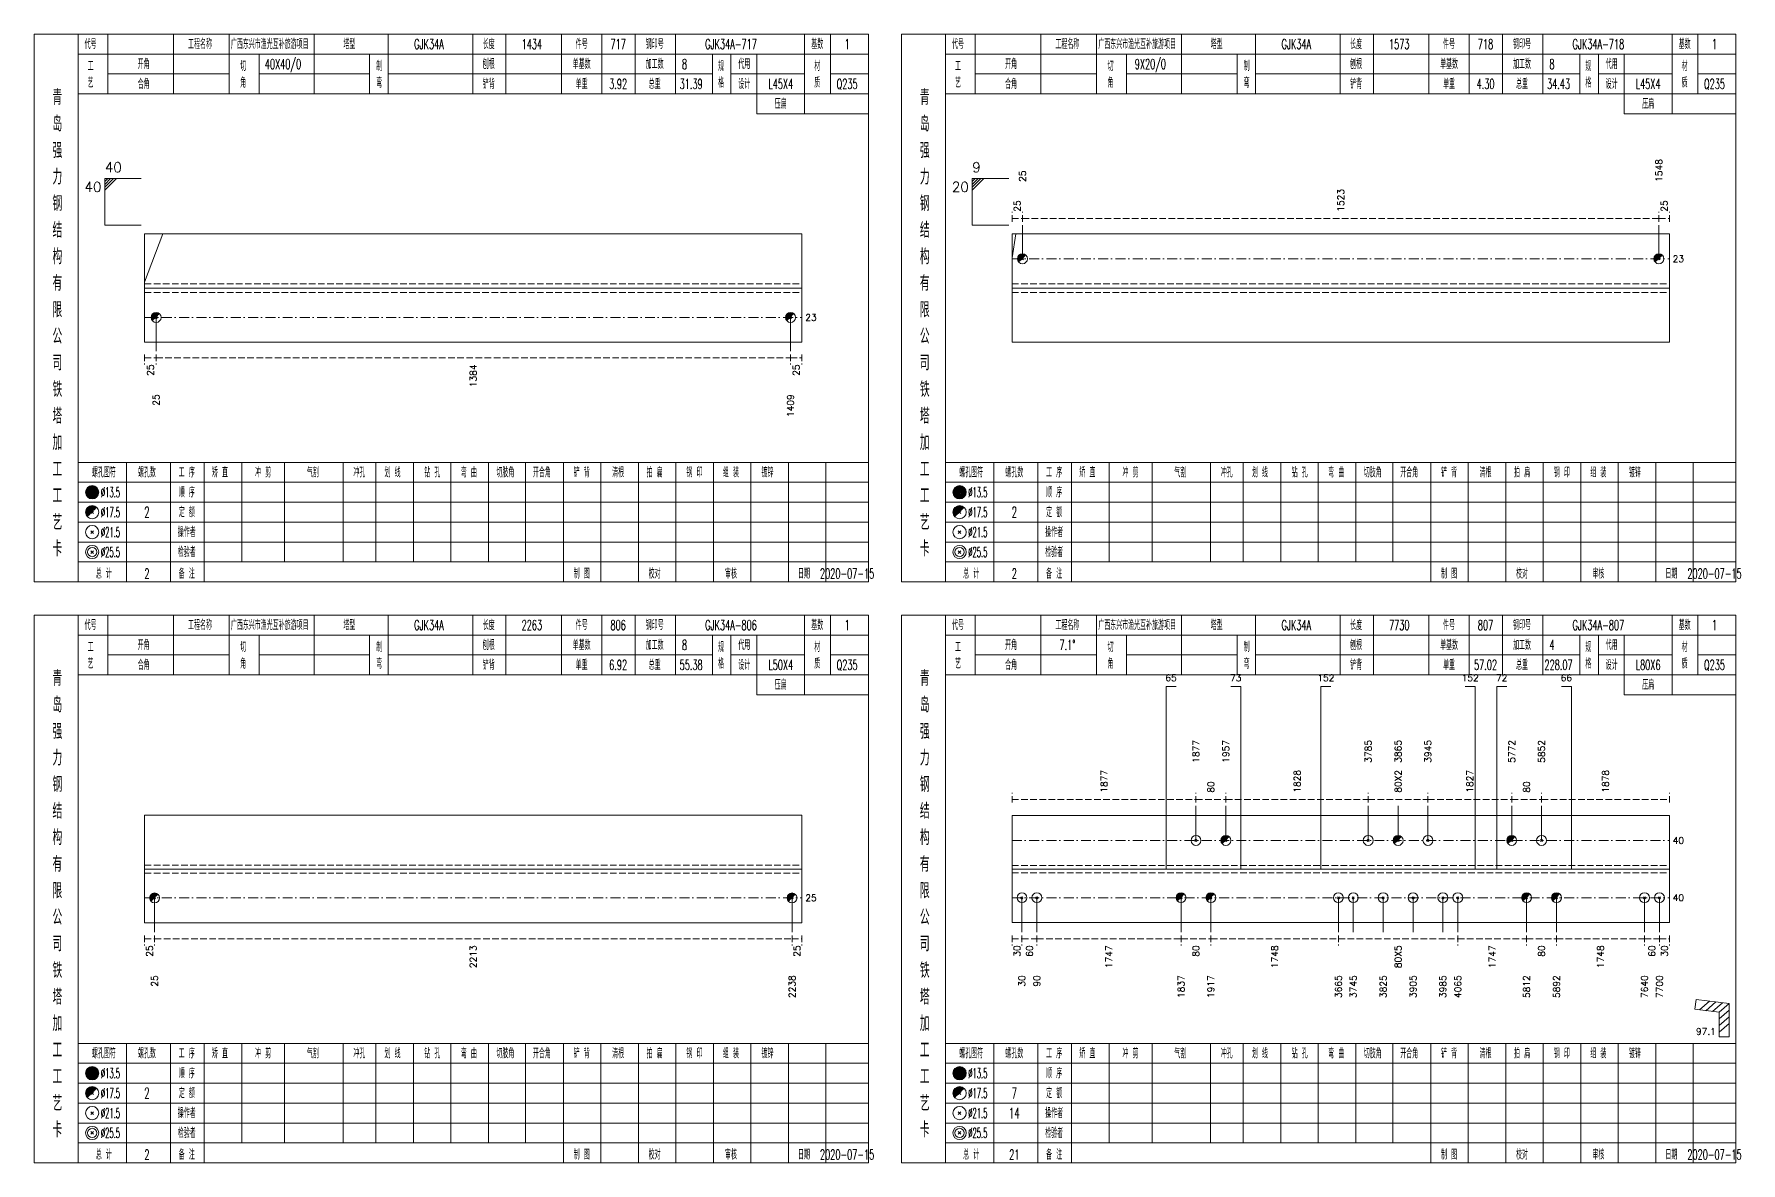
# Model space of a CAD drawing. Extents: x 0 to 2606, y -377 to 6479.
# Drawn here: x 0 to 514, y 2975 to 3315 of the extents above; entities that cross this region are included whole.
import ezdxf
from ezdxf.enums import TextEntityAlignment as Align

# ---------------------------------------------------------------- set-up
doc = ezdxf.new("R2010")
doc.units = 0
doc.header["$MEASUREMENT"] = 0
doc.linetypes.add('一点画线', pattern=[5.2, 3, -1, 0.2, -1])
doc.linetypes.add('虚线', pattern=[2.75, 2, -0.75])
doc.layers.get('0').update_dxf_attribs({"linetype": 'CONTINUOUS', "lineweight": 25})
for name, color, linetype, lineweight in [('1', 7, 'CONTINUOUS', 25), ('2', 7, 'CONTINUOUS', 25), ('4', 7, 'CONTINUOUS', 25)]:
    doc.layers.add(name, color=color, linetype=linetype, lineweight=lineweight)
doc.styles.get("Standard").update_dxf_attribs({"font": 'simplex.shx', "width": 0.7, "height": 3, "bigfont": 'gbhzfs.shx'})

msp = doc.modelspace()

# ---------------------------------------------------------------- linework, layer by layer
at = {"color": 7, "linetype": 'Continuous', "lineweight": 13}
for p, q in [((21.3, 3271.5), (32.3, 3271.5)), ((21.3, 3257.5), (21.3, 3271.5)), ((22.18, 3271.5), (21.3, 3270.62)), ((23.05, 3271.5), (21.3, 3269.75)), ((23.93, 3271.5), (21.3, 3268.88)), ((24.8, 3271.5), (21.3, 3268)), ((282.7, 3271.5), (293.7, 3271.5)), ((282.7, 3257.5), (282.7, 3271.5)), ((283.57, 3271.5), (282.7, 3270.62)), ((284.45, 3271.5), (282.7, 3269.75)), ((285.32, 3271.5), (282.7, 3268.88)), ((286.2, 3271.5), (282.7, 3268)), ((21.3, 3257.5), (32.3, 3257.5)), ((282.7, 3257.5), (293.7, 3257.5)), ((297.85, 3247.33), (297.85, 3257.5)), ((489.65, 3247.33), (489.65, 3257.5)), ((33.3, 3240.31), (38.83, 3254.83)), ((294.7, 3247.57), (295.83, 3254.83)), ((36.75, 3229.67), (36.75, 3219.5)), ((227.95, 3229.67), (227.95, 3219.5)), ((350.14, 3072.12), (350.14, 3082.5)), ((359.14, 3072.12), (359.14, 3082.5)), ((402.05, 3072.12), (402.05, 3082.5)), ((411.05, 3072.12), (411.05, 3082.5)), ((420.05, 3072.12), (420.05, 3082.5)), ((445.28, 3072.12), (445.28, 3082.5)), ((454.28, 3072.12), (454.28, 3082.5)), ((349.84, 3071.82), (350.44, 3072.43)), ((350.44, 3071.82), (349.84, 3072.43)), ((401.75, 3071.82), (402.35, 3072.43)), ((402.35, 3071.82), (401.75, 3072.43)), ((419.75, 3071.82), (420.35, 3072.43)), ((420.35, 3071.82), (419.75, 3072.43)), ((453.98, 3071.82), (454.58, 3072.43)), ((454.58, 3071.82), (453.98, 3072.43)), ((36.3, 3054.8), (36.3, 3044.5)), ((228.4, 3054.8), (228.4, 3044.5)), ((297.7, 3054.88), (297.7, 3044.5)), ((302.2, 3054.88), (302.2, 3044.5)), ((345.64, 3054.88), (345.64, 3044.5)), ((354.64, 3054.88), (354.64, 3044.5)), ((393.05, 3054.88), (393.05, 3044.5)), ((397.55, 3054.88), (397.55, 3044.5)), ((406.55, 3054.88), (406.55, 3044.5)), ((415.55, 3054.88), (415.55, 3044.5)), ((424.55, 3054.88), (424.55, 3044.5)), ((429.05, 3054.88), (429.05, 3044.5)), ((449.78, 3054.88), (449.78, 3044.5)), ((458.78, 3054.88), (458.78, 3044.5)), ((485.3, 3054.88), (485.3, 3044.5)), ((489.8, 3054.88), (489.8, 3044.5))]:
    msp.add_line(p, q, dxfattribs=at)
at = {"color": 8, "linetype": '虚线', "lineweight": 9}
for p, q in [((294.7, 3258.5), (294.7, 3261.5)), ((297.85, 3258.5), (297.85, 3261.5)), ((297.85, 3258.5), (297.85, 3261.5)), ((489.65, 3258.5), (489.65, 3261.5)), ((489.65, 3258.5), (489.65, 3261.5)), ((492.8, 3258.5), (492.8, 3261.5)), ((294.7, 3259.5), (297.85, 3259.5)), ((297.85, 3259.5), (489.65, 3259.5)), ((489.65, 3259.5), (492.8, 3259.5)), ((33.3, 3218.5), (33.3, 3215.5)), ((33.3, 3217.5), (36.75, 3217.5)), ((36.75, 3218.5), (36.75, 3215.5)), ((36.75, 3218.5), (36.75, 3215.5)), ((36.75, 3217.5), (227.95, 3217.5)), ((227.95, 3218.5), (227.95, 3215.5)), ((227.95, 3218.5), (227.95, 3215.5)), ((227.95, 3217.5), (231.4, 3217.5)), ((231.4, 3218.5), (231.4, 3215.5)), ((294.7, 3083.5), (294.7, 3086.5)), ((350.14, 3083.5), (350.14, 3086.5)), ((350.14, 3083.5), (350.14, 3086.5)), ((359.14, 3083.5), (359.14, 3086.5)), ((359.14, 3083.5), (359.14, 3086.5)), ((402.05, 3083.5), (402.05, 3086.5)), ((402.05, 3083.5), (402.05, 3086.5)), ((420.05, 3083.5), (420.05, 3086.5)), ((420.05, 3083.5), (420.05, 3086.5)), ((445.28, 3083.5), (445.28, 3086.5)), ((445.28, 3083.5), (445.28, 3086.5)), ((454.28, 3083.5), (454.28, 3086.5)), ((454.28, 3083.5), (454.28, 3086.5)), ((492.8, 3083.5), (492.8, 3086.5)), ((294.7, 3084.5), (350.14, 3084.5)), ((350.14, 3084.5), (359.14, 3084.5)), ((359.14, 3084.5), (402.05, 3084.5)), ((402.05, 3084.5), (420.05, 3084.5)), ((420.05, 3084.5), (445.28, 3084.5)), ((445.28, 3084.5), (454.28, 3084.5)), ((454.28, 3084.5), (492.8, 3084.5)), ((33.3, 3043.5), (33.3, 3040.5)), ((33.3, 3042.5), (36.3, 3042.5)), ((36.3, 3043.5), (36.3, 3040.5)), ((36.3, 3043.5), (36.3, 3040.5)), ((36.3, 3042.5), (228.4, 3042.5)), ((228.4, 3043.5), (228.4, 3040.5)), ((228.4, 3043.5), (228.4, 3040.5)), ((228.4, 3042.5), (231.4, 3042.5)), ((231.4, 3043.5), (231.4, 3040.5)), ((294.7, 3043.5), (294.7, 3040.5)), ((294.7, 3042.5), (297.7, 3042.5)), ((297.7, 3043.5), (297.7, 3040.5)), ((297.7, 3043.5), (297.7, 3040.5)), ((297.7, 3042.5), (302.2, 3042.5)), ((302.2, 3043.5), (302.2, 3040.5)), ((302.2, 3043.5), (302.2, 3040.5)), ((302.2, 3042.5), (345.64, 3042.5)), ((345.64, 3043.5), (345.64, 3040.5)), ((345.64, 3043.5), (345.64, 3040.5)), ((345.64, 3042.5), (354.64, 3042.5)), ((354.64, 3043.5), (354.64, 3040.5)), ((354.64, 3043.5), (354.64, 3040.5)), ((354.64, 3042.5), (393.05, 3042.5)), ((393.05, 3043.5), (393.05, 3040.5)), ((393.05, 3043.5), (393.05, 3040.5)), ((393.05, 3042.5), (429.05, 3042.5)), ((429.05, 3043.5), (429.05, 3040.5)), ((429.05, 3043.5), (429.05, 3040.5)), ((429.05, 3042.5), (449.78, 3042.5)), ((449.78, 3043.5), (449.78, 3040.5)), ((449.78, 3043.5), (449.78, 3040.5)), ((449.78, 3042.5), (458.78, 3042.5)), ((458.78, 3043.5), (458.78, 3040.5)), ((458.78, 3043.5), (458.78, 3040.5)), ((458.78, 3042.5), (485.3, 3042.5)), ((485.3, 3043.5), (485.3, 3040.5)), ((485.3, 3043.5), (485.3, 3040.5)), ((485.3, 3042.5), (489.8, 3042.5)), ((489.8, 3043.5), (489.8, 3040.5)), ((489.8, 3043.5), (489.8, 3040.5)), ((489.8, 3042.5), (492.8, 3042.5)), ((492.8, 3043.5), (492.8, 3040.5))]:
    msp.add_line(p, q, dxfattribs=at)
at = {"color": 7, "linetype": 'Continuous', "lineweight": 18}
for p, q in [((33.3, 3254.83), (33.3, 3222.17)), ((33.3, 3254.83), (231.4, 3254.83)), ((231.4, 3254.83), (231.4, 3222.17)), ((294.7, 3254.83), (294.7, 3222.17)), ((294.7, 3254.83), (492.8, 3254.83)), ((492.8, 3254.83), (492.8, 3222.17)), ((33.3, 3238.5), (231.4, 3238.5)), ((294.7, 3238.5), (492.8, 3238.5)), ((33.3, 3079.7), (33.3, 3047.3)), ((33.3, 3079.7), (231.4, 3079.7)), ((231.4, 3079.7), (231.4, 3047.3)), ((294.7, 3079.62), (294.7, 3047.38)), ((294.7, 3079.62), (492.8, 3079.62)), ((492.8, 3079.62), (492.8, 3047.38)), ((33.3, 3063.5), (231.4, 3063.5)), ((294.7, 3063.5), (492.8, 3063.5))]:
    msp.add_line(p, q, dxfattribs=at)
at = {"color": 3, "linetype": '一点画线', "lineweight": 13}
for p, q in [((294.7, 3247.33), (492.8, 3247.33)), ((33.3, 3229.67), (231.4, 3229.67)), ((294.7, 3072.12), (492.8, 3072.12)), ((33.3, 3054.8), (231.4, 3054.8)), ((294.7, 3054.88), (492.8, 3054.88))]:
    msp.add_line(p, q, dxfattribs=at)
at = {"color": 7, "linetype": 'Continuous', "lineweight": 0}
for p, q in [((297.55, 3247.03), (298.15, 3247.63)), ((297.55, 3247.63), (298.15, 3247.03)), ((489.35, 3247.03), (489.95, 3247.63)), ((489.35, 3247.63), (489.95, 3247.03)), ((358.84, 3071.82), (359.44, 3072.43)), ((358.84, 3072.43), (359.44, 3071.82)), ((410.75, 3071.82), (411.35, 3072.43)), ((410.75, 3072.43), (411.35, 3071.82)), ((444.98, 3071.82), (445.58, 3072.43)), ((444.98, 3072.43), (445.58, 3071.82))]:
    msp.add_line(p, q, dxfattribs=at)
at = {"color": 1, "linetype": '虚线', "lineweight": 18}
for p, q in [((33.3, 3239.83), (231.4, 3239.83)), ((33.3, 3237.17), (231.4, 3237.17)), ((294.7, 3239.83), (492.8, 3239.83)), ((294.7, 3237.17), (492.8, 3237.17)), ((33.3, 3064.7), (231.4, 3064.7)), ((33.3, 3062.3), (231.4, 3062.3)), ((294.7, 3064.62), (492.8, 3064.62)), ((294.7, 3062.38), (492.8, 3062.38))]:
    msp.add_line(p, q, dxfattribs=at)
at = {"color": 7, "linetype": 'Continuous', "lineweight": 13}
for centre in [(297.85, 3247.33), (489.65, 3247.33), (350.14, 3072.12), (359.14, 3072.12), (402.05, 3072.12), (411.05, 3072.12), (420.05, 3072.12), (445.28, 3072.12), (454.28, 3072.12)]:
    msp.add_circle(centre, 1.5, dxfattribs=at)
for centre, radius in [((297.85, 3247.33), 1.35), ((297.85, 3247.33), 1.2), ((297.85, 3247.33), 1.05), ((297.85, 3247.33), 0.9), ((297.85, 3247.33), 0.75), ((297.85, 3247.33), 0.6), ((297.85, 3247.33), 0.45), ((297.85, 3247.33), 0.3), ((297.85, 3247.33), 0.15), ((489.65, 3247.33), 1.35), ((489.65, 3247.33), 1.2), ((489.65, 3247.33), 1.05), ((489.65, 3247.33), 0.9), ((489.65, 3247.33), 0.75), ((489.65, 3247.33), 0.6), ((489.65, 3247.33), 0.45), ((489.65, 3247.33), 0.3), ((489.65, 3247.33), 0.15), ((359.14, 3072.12), 1.35), ((359.14, 3072.12), 1.2), ((359.14, 3072.12), 1.05), ((359.14, 3072.12), 0.9), ((359.14, 3072.12), 0.75), ((359.14, 3072.12), 0.6), ((359.14, 3072.12), 0.45), ((359.14, 3072.12), 0.3), ((359.14, 3072.12), 0.15), ((411.05, 3072.12), 1.35), ((411.05, 3072.12), 1.2), ((411.05, 3072.12), 1.05), ((411.05, 3072.12), 0.9), ((411.05, 3072.12), 0.75), ((411.05, 3072.12), 0.6), ((411.05, 3072.12), 0.45), ((411.05, 3072.12), 0.3), ((411.05, 3072.12), 0.15), ((445.28, 3072.12), 1.35), ((445.28, 3072.12), 1.2), ((445.28, 3072.12), 1.05), ((445.28, 3072.12), 0.9), ((445.28, 3072.12), 0.75), ((445.28, 3072.12), 0.6), ((445.28, 3072.12), 0.45), ((445.28, 3072.12), 0.3), ((445.28, 3072.12), 0.15)]:
    msp.add_arc(centre, radius, 45, 225, dxfattribs=at)
at = {"layer": '1', "color": 7, "linetype": 'Continuous', "lineweight": 0}
for p, q in [((36.45, 3229.37), (37.05, 3229.97)), ((36.45, 3229.97), (37.05, 3229.37)), ((227.65, 3229.37), (228.25, 3229.97)), ((227.65, 3229.97), (228.25, 3229.37)), ((36, 3054.5), (36.6, 3055.1)), ((36, 3055.1), (36.6, 3054.5)), ((228.1, 3054.5), (228.7, 3055.1)), ((228.1, 3055.1), (228.7, 3054.5)), ((345.34, 3054.57), (345.94, 3055.18)), ((345.34, 3055.18), (345.94, 3054.57)), ((354.34, 3054.57), (354.94, 3055.18)), ((354.34, 3055.18), (354.94, 3054.57)), ((449.48, 3054.57), (450.08, 3055.18)), ((449.48, 3055.18), (450.08, 3054.57)), ((458.48, 3054.57), (459.08, 3055.18)), ((458.48, 3055.18), (459.08, 3054.57))]:
    msp.add_line(p, q, dxfattribs=at)
at = {"layer": '1', "color": 7, "linetype": 'Continuous', "lineweight": 18}
for p, q in [((33.3, 3222.17), (231.4, 3222.17)), ((294.7, 3222.17), (492.8, 3222.17)), ((33.3, 3047.3), (231.4, 3047.3)), ((294.7, 3047.38), (492.8, 3047.38))]:
    msp.add_line(p, q, dxfattribs=at)
at = {"layer": '1', "color": 7, "linetype": 'Continuous', "lineweight": 13}
for p, q in [((297.4, 3054.57), (298, 3055.18)), ((298, 3054.57), (297.4, 3055.18)), ((301.9, 3054.57), (302.5, 3055.18)), ((302.5, 3054.57), (301.9, 3055.18)), ((392.75, 3054.57), (393.35, 3055.18)), ((393.35, 3054.57), (392.75, 3055.18)), ((397.25, 3054.57), (397.85, 3055.18)), ((397.85, 3054.57), (397.25, 3055.18)), ((406.25, 3054.57), (406.85, 3055.18)), ((406.85, 3054.57), (406.25, 3055.18)), ((415.25, 3054.57), (415.85, 3055.18)), ((415.85, 3054.57), (415.25, 3055.18)), ((424.25, 3054.57), (424.85, 3055.18)), ((424.85, 3054.57), (424.25, 3055.18)), ((428.75, 3054.57), (429.35, 3055.18)), ((429.35, 3054.57), (428.75, 3055.18)), ((485, 3054.57), (485.6, 3055.18)), ((485.6, 3054.57), (485, 3055.18)), ((489.5, 3054.57), (490.1, 3055.18)), ((490.1, 3054.57), (489.5, 3055.18))]:
    msp.add_line(p, q, dxfattribs=at)
for centre in [(36.75, 3229.67), (227.95, 3229.67), (36.3, 3054.8), (228.4, 3054.8), (297.7, 3054.88), (302.2, 3054.88), (345.64, 3054.88), (354.64, 3054.88), (393.05, 3054.88), (397.55, 3054.88), (406.55, 3054.88), (415.55, 3054.88), (424.55, 3054.88), (429.05, 3054.88), (449.78, 3054.88), (458.78, 3054.88), (485.3, 3054.88), (489.8, 3054.88)]:
    msp.add_circle(centre, 1.5, dxfattribs=at)
for centre, radius in [((36.75, 3229.67), 1.35), ((36.75, 3229.67), 1.2), ((36.75, 3229.67), 1.05), ((36.75, 3229.67), 0.9), ((36.75, 3229.67), 0.75), ((36.75, 3229.67), 0.6), ((36.75, 3229.67), 0.45), ((227.95, 3229.67), 1.35), ((227.95, 3229.67), 1.2), ((227.95, 3229.67), 1.05), ((227.95, 3229.67), 0.9), ((227.95, 3229.67), 0.75), ((227.95, 3229.67), 0.6), ((227.95, 3229.67), 0.45), ((36.75, 3229.67), 0.3), ((36.75, 3229.67), 0.15), ((227.95, 3229.67), 0.3), ((227.95, 3229.67), 0.15), ((36.3, 3054.8), 1.35), ((36.3, 3054.8), 1.2), ((36.3, 3054.8), 1.05), ((36.3, 3054.8), 0.9), ((36.3, 3054.8), 0.75), ((36.3, 3054.8), 0.6), ((36.3, 3054.8), 0.45), ((228.4, 3054.8), 1.35), ((228.4, 3054.8), 1.2), ((228.4, 3054.8), 1.05), ((228.4, 3054.8), 0.9), ((228.4, 3054.8), 0.75), ((228.4, 3054.8), 0.6), ((228.4, 3054.8), 0.45), ((345.64, 3054.88), 1.35), ((345.64, 3054.88), 1.2), ((345.64, 3054.88), 1.05), ((345.64, 3054.88), 0.9), ((345.64, 3054.88), 0.75), ((345.64, 3054.88), 0.6), ((345.64, 3054.88), 0.45), ((354.64, 3054.88), 1.35), ((354.64, 3054.88), 1.2), ((354.64, 3054.88), 1.05), ((354.64, 3054.88), 0.9), ((354.64, 3054.88), 0.75), ((354.64, 3054.88), 0.6), ((354.64, 3054.88), 0.45), ((449.78, 3054.88), 1.35), ((449.78, 3054.88), 1.2), ((449.78, 3054.88), 1.05), ((449.78, 3054.88), 0.9), ((449.78, 3054.88), 0.75), ((449.78, 3054.88), 0.6), ((449.78, 3054.88), 0.45), ((458.78, 3054.88), 1.35), ((458.78, 3054.88), 1.2), ((458.78, 3054.88), 1.05), ((458.78, 3054.88), 0.9), ((458.78, 3054.88), 0.75), ((458.78, 3054.88), 0.6), ((458.78, 3054.88), 0.45), ((36.3, 3054.8), 0.3), ((36.3, 3054.8), 0.15), ((228.4, 3054.8), 0.3), ((228.4, 3054.8), 0.15), ((345.64, 3054.88), 0.3), ((345.64, 3054.88), 0.15), ((354.64, 3054.88), 0.3), ((354.64, 3054.88), 0.15), ((449.78, 3054.88), 0.3), ((449.78, 3054.88), 0.15), ((458.78, 3054.88), 0.3), ((458.78, 3054.88), 0.15)]:
    msp.add_arc(centre, radius, 45, 225, dxfattribs=at)
at = {"layer": '2', "color": 7, "linetype": 'Continuous', "lineweight": 13}
for p, q in [((341.14, 3063.5), (341.14, 3118.5)), ((341.14, 3118.5), (344.14, 3118.5)), ((363.64, 3118.5), (360.64, 3118.5)), ((363.64, 3063.5), (363.64, 3118.5)), ((387.8, 3063.5), (387.8, 3118.5)), ((387.8, 3118.5), (390.8, 3118.5)), ((434.3, 3118.5), (431.3, 3118.5)), ((434.3, 3063.5), (434.3, 3118.5)), ((440.78, 3063.5), (440.78, 3118.5)), ((440.78, 3118.5), (443.78, 3118.5)), ((463.28, 3118.5), (460.28, 3118.5)), ((463.28, 3063.5), (463.28, 3118.5)), ((500.88, 3024.24), (500.51, 3021.26)), ((500.51, 3021.26), (507.8, 3020.35)), ((510.8, 3023), (500.88, 3024.24)), ((501.85, 3021.09), (504.85, 3023.74)), ((503.83, 3020.84), (506.83, 3023.49)), ((505.82, 3020.6), (508.82, 3023.25)), ((507.8, 3020.35), (510.8, 3023)), ((507.8, 3018.35), (510.8, 3021)), ((507.8, 3020.35), (507.8, 3013)), ((510.8, 3013), (510.8, 3023)), ((507.8, 3016.35), (510.8, 3019)), ((507.8, 3014.35), (510.8, 3017)), ((507.8, 3013), (510.8, 3013))]:
    msp.add_line(p, q, dxfattribs=at)
at = {"layer": '4', "color": 1, "linetype": 'Continuous', "lineweight": 18}
for p, q in [((13.3, 3150), (13.3, 3315)), ((22.2, 3297), (22.2, 3315)), ((42, 3297), (42, 3315)), ((58.8, 3297), (58.8, 3315)), ((84.4, 3297), (84.4, 3315)), ((106.7, 3297), (106.7, 3315)), ((132.2, 3297), (132.2, 3315)), ((142.2, 3297), (142.2, 3315)), ((158.9, 3297), (158.9, 3315)), ((171.1, 3297), (171.1, 3315)), ((181.1, 3297), (181.1, 3315)), ((193.3, 3297), (193.3, 3315)), ((232.2, 3291), (232.2, 3315)), ((240, 3297), (240, 3315)), ((274.7, 3150), (274.7, 3315)), ((283.6, 3297), (283.6, 3315)), ((303.4, 3297), (303.4, 3315)), ((320.2, 3297), (320.2, 3315)), ((345.8, 3297), (345.8, 3315)), ((368.1, 3297), (368.1, 3315)), ((393.6, 3297), (393.6, 3315)), ((403.6, 3297), (403.6, 3315)), ((420.3, 3297), (420.3, 3315)), ((432.5, 3297), (432.5, 3315)), ((442.5, 3297), (442.5, 3315)), ((454.7, 3297), (454.7, 3315)), ((493.6, 3291), (493.6, 3315)), ((501.4, 3297), (501.4, 3315)), ((13.3, 3309), (251.4, 3309)), ((67.8, 3297), (67.8, 3309)), ((101.1, 3297), (101.1, 3309)), ((204.4, 3297), (204.4, 3309)), ((210, 3297), (210, 3309)), ((217.8, 3291), (217.8, 3309)), ((274.7, 3309), (512.8, 3309)), ((329.2, 3297), (329.2, 3309)), ((362.5, 3297), (362.5, 3309)), ((465.8, 3297), (465.8, 3309)), ((471.4, 3297), (471.4, 3309)), ((479.2, 3291), (479.2, 3309)), ((22.2, 3303), (58.8, 3303)), ((67.8, 3303), (101.1, 3303)), ((106.7, 3303), (204.4, 3303)), ((210, 3303), (232.2, 3303)), ((240, 3303), (251.4, 3303)), ((283.6, 3303), (320.2, 3303)), ((329.2, 3303), (362.5, 3303)), ((368.1, 3303), (465.8, 3303)), ((471.4, 3303), (493.6, 3303)), ((501.4, 3303), (512.8, 3303)), ((13.3, 3297), (251.4, 3297)), ((274.7, 3297), (512.8, 3297)), ((217.8, 3291), (251.4, 3291)), ((479.2, 3291), (512.8, 3291)), ((13.3, 3186), (251.4, 3186)), ((27.8, 3150), (27.8, 3186)), ((41.1, 3150), (41.1, 3186)), ((51.2, 3150), (51.2, 3186)), ((62.6, 3156), (62.6, 3186)), ((75.5, 3156), (75.5, 3186)), ((93.1, 3156), (93.1, 3186)), ((103, 3156), (103, 3186)), ((114.3, 3156), (114.3, 3186)), ((125.6, 3156), (125.6, 3186)), ((136.9, 3156), (136.9, 3186)), ((148.1, 3156), (148.1, 3186)), ((159.5, 3156), (159.5, 3186)), ((170.8, 3156), (170.8, 3186)), ((182.1, 3156), (182.1, 3186)), ((193.4, 3156), (193.4, 3186)), ((204.7, 3156), (204.7, 3186)), ((216, 3156), (216, 3186)), ((227.3, 3156), (227.3, 3186)), ((238.6, 3156), (238.6, 3186)), ((274.7, 3186), (512.8, 3186)), ((289.2, 3150), (289.2, 3186)), ((302.5, 3150), (302.5, 3186)), ((312.6, 3150), (312.6, 3186)), ((324, 3156), (324, 3186)), ((336.9, 3156), (336.9, 3186)), ((354.5, 3156), (354.5, 3186)), ((364.4, 3156), (364.4, 3186)), ((375.7, 3156), (375.7, 3186)), ((387, 3156), (387, 3186)), ((398.3, 3156), (398.3, 3186)), ((409.5, 3156), (409.5, 3186)), ((420.9, 3156), (420.9, 3186)), ((432.2, 3156), (432.2, 3186)), ((443.5, 3156), (443.5, 3186)), ((454.8, 3156), (454.8, 3186)), ((466.1, 3156), (466.1, 3186)), ((477.4, 3156), (477.4, 3186)), ((488.7, 3156), (488.7, 3186)), ((500, 3156), (500, 3186)), ((13.3, 3180), (251.4, 3180)), ((274.7, 3180), (512.8, 3180)), ((13.3, 3174), (251.4, 3174)), ((274.7, 3174), (512.8, 3174)), ((13.3, 3168), (251.4, 3168)), ((274.7, 3168), (512.8, 3168)), ((13.3, 3162), (251.4, 3162)), ((274.7, 3162), (512.8, 3162)), ((13.3, 3156), (251.4, 3156)), ((159.5, 3150), (159.5, 3156)), ((170.8, 3150), (170.8, 3156)), ((182.1, 3150), (182.1, 3156)), ((193.4, 3150), (193.4, 3156)), ((204.7, 3150), (204.7, 3156)), ((216, 3150), (216, 3156)), ((227.3, 3150), (227.3, 3156)), ((238.6, 3150), (238.6, 3156)), ((274.7, 3156), (512.8, 3156)), ((420.9, 3150), (420.9, 3156)), ((432.2, 3150), (432.2, 3156)), ((443.5, 3150), (443.5, 3156)), ((454.8, 3150), (454.8, 3156)), ((466.1, 3150), (466.1, 3156)), ((477.4, 3150), (477.4, 3156)), ((488.7, 3150), (488.7, 3156)), ((500, 3150), (500, 3156)), ((13.3, 2975), (13.3, 3140)), ((22.2, 3122), (22.2, 3140)), ((42, 3122), (42, 3140)), ((58.8, 3122), (58.8, 3140)), ((84.4, 3122), (84.4, 3140)), ((106.7, 3122), (106.7, 3140)), ((132.2, 3122), (132.2, 3140)), ((142.2, 3122), (142.2, 3140)), ((158.9, 3122), (158.9, 3140)), ((171.1, 3122), (171.1, 3140)), ((181.1, 3122), (181.1, 3140)), ((193.3, 3122), (193.3, 3140)), ((232.2, 3116), (232.2, 3140)), ((240, 3122), (240, 3140)), ((274.7, 2975), (274.7, 3140)), ((283.6, 3122), (283.6, 3140)), ((303.4, 3122), (303.4, 3140)), ((320.2, 3122), (320.2, 3140)), ((345.8, 3122), (345.8, 3140)), ((368.1, 3122), (368.1, 3140)), ((393.6, 3122), (393.6, 3140)), ((403.6, 3122), (403.6, 3140)), ((420.3, 3122), (420.3, 3140)), ((432.5, 3122), (432.5, 3140)), ((442.5, 3122), (442.5, 3140)), ((454.7, 3122), (454.7, 3140)), ((493.6, 3116), (493.6, 3140)), ((501.4, 3122), (501.4, 3140)), ((13.3, 3134), (251.4, 3134)), ((67.8, 3122), (67.8, 3134)), ((101.1, 3122), (101.1, 3134)), ((204.4, 3122), (204.4, 3134)), ((210, 3122), (210, 3134)), ((217.8, 3116), (217.8, 3134)), ((274.7, 3134), (512.8, 3134)), ((329.2, 3122), (329.2, 3134)), ((362.5, 3122), (362.5, 3134)), ((465.8, 3122), (465.8, 3134)), ((471.4, 3122), (471.4, 3134)), ((479.2, 3116), (479.2, 3134)), ((22.2, 3128), (58.8, 3128)), ((67.8, 3128), (101.1, 3128)), ((106.7, 3128), (204.4, 3128)), ((210, 3128), (232.2, 3128)), ((240, 3128), (251.4, 3128)), ((283.6, 3128), (320.2, 3128)), ((329.2, 3128), (362.5, 3128)), ((368.1, 3128), (465.8, 3128)), ((471.4, 3128), (493.6, 3128)), ((501.4, 3128), (512.8, 3128)), ((13.3, 3122), (251.4, 3122)), ((274.7, 3122), (512.8, 3122)), ((217.8, 3116), (251.4, 3116)), ((479.2, 3116), (512.8, 3116)), ((13.3, 3011), (251.4, 3011)), ((27.8, 2975), (27.8, 3011)), ((41.1, 2975), (41.1, 3011)), ((51.2, 2975), (51.2, 3011)), ((62.6, 2981), (62.6, 3011)), ((75.5, 2981), (75.5, 3011)), ((93.1, 2981), (93.1, 3011)), ((103, 2981), (103, 3011)), ((114.3, 2981), (114.3, 3011)), ((125.6, 2981), (125.6, 3011)), ((136.9, 2981), (136.9, 3011)), ((148.1, 2981), (148.1, 3011)), ((159.5, 2981), (159.5, 3011)), ((170.8, 2981), (170.8, 3011)), ((182.1, 2981), (182.1, 3011)), ((193.4, 2981), (193.4, 3011)), ((204.7, 2981), (204.7, 3011)), ((216, 2981), (216, 3011)), ((227.3, 2981), (227.3, 3011)), ((238.6, 2981), (238.6, 3011)), ((274.7, 3011), (512.8, 3011)), ((289.2, 2975), (289.2, 3011)), ((302.5, 2975), (302.5, 3011)), ((312.6, 2975), (312.6, 3011)), ((324, 2981), (324, 3011)), ((336.9, 2981), (336.9, 3011)), ((354.5, 2981), (354.5, 3011)), ((364.4, 2981), (364.4, 3011)), ((375.7, 2981), (375.7, 3011)), ((387, 2981), (387, 3011)), ((398.3, 2981), (398.3, 3011)), ((409.5, 2981), (409.5, 3011)), ((420.9, 2981), (420.9, 3011)), ((432.2, 2981), (432.2, 3011)), ((443.5, 2981), (443.5, 3011)), ((454.8, 2981), (454.8, 3011)), ((466.1, 2981), (466.1, 3011)), ((477.4, 2981), (477.4, 3011)), ((488.7, 2981), (488.7, 3011)), ((500, 2981), (500, 3011)), ((13.3, 3005), (251.4, 3005)), ((274.7, 3005), (512.8, 3005)), ((13.3, 2999), (251.4, 2999)), ((274.7, 2999), (512.8, 2999)), ((13.3, 2993), (251.4, 2993)), ((274.7, 2993), (512.8, 2993)), ((13.3, 2987), (251.4, 2987)), ((274.7, 2987), (512.8, 2987)), ((13.3, 2981), (251.4, 2981)), ((159.5, 2975), (159.5, 2981)), ((170.8, 2975), (170.8, 2981)), ((182.1, 2975), (182.1, 2981)), ((193.4, 2975), (193.4, 2981)), ((204.7, 2975), (204.7, 2981)), ((216, 2975), (216, 2981)), ((227.3, 2975), (227.3, 2981)), ((238.6, 2975), (238.6, 2981)), ((274.7, 2981), (512.8, 2981)), ((420.9, 2975), (420.9, 2981)), ((432.2, 2975), (432.2, 2981)), ((443.5, 2975), (443.5, 2981)), ((454.8, 2975), (454.8, 2981)), ((466.1, 2975), (466.1, 2981)), ((477.4, 2975), (477.4, 2981)), ((488.7, 2975), (488.7, 2981)), ((500, 2975), (500, 2981))]:
    msp.add_line(p, q, dxfattribs=at)
at = {"layer": '4', "color": 7, "linetype": 'Continuous', "lineweight": 13}
for p, q in [((17.3, 3176.8), (17.7, 3177.2)), ((17.7, 3176.8), (17.3, 3177.2)), ((278.7, 3176.8), (279.1, 3177.2)), ((279.1, 3176.8), (278.7, 3177.2)), ((17.1, 3164.6), (17.9, 3165.4)), ((17.9, 3164.6), (17.1, 3165.4)), ((278.5, 3164.6), (279.3, 3165.4)), ((279.3, 3164.6), (278.5, 3165.4)), ((17.1, 3158.6), (17.9, 3159.4)), ((17.9, 3158.6), (17.1, 3159.4)), ((278.5, 3158.6), (279.3, 3159.4)), ((279.3, 3158.6), (278.5, 3159.4)), ((17.3, 3001.8), (17.7, 3002.2)), ((17.7, 3001.8), (17.3, 3002.2)), ((278.7, 3001.8), (279.1, 3002.2)), ((279.1, 3001.8), (278.7, 3002.2)), ((17.1, 2989.6), (17.9, 2990.4)), ((17.9, 2989.6), (17.1, 2990.4)), ((278.5, 2989.6), (279.3, 2990.4)), ((279.3, 2989.6), (278.5, 2990.4)), ((17.1, 2983.6), (17.9, 2984.4)), ((17.9, 2983.6), (17.1, 2984.4)), ((278.5, 2983.6), (279.3, 2984.4)), ((279.3, 2983.6), (278.5, 2984.4))]:
    msp.add_line(p, q, dxfattribs=at)
at = {"layer": '4', "color": 7, "linetype": 'Continuous', "lineweight": 0}
for p, q in [((17.1, 3170.6), (17.9, 3171.4)), ((17.1, 3171.4), (17.9, 3170.6)), ((278.5, 3170.6), (279.3, 3171.4)), ((278.5, 3171.4), (279.3, 3170.6)), ((17.1, 2995.6), (17.9, 2996.4)), ((17.1, 2996.4), (17.9, 2995.6)), ((278.5, 2995.6), (279.3, 2996.4)), ((278.5, 2996.4), (279.3, 2995.6))]:
    msp.add_line(p, q, dxfattribs=at)
at = {"layer": '4', "color": 1, "linetype": 'Continuous', "lineweight": 18}
for points in [[(0, 3315), (0, 3150), (251.4, 3150), (251.4, 3315)], [(261.4, 3315), (261.4, 3150), (512.8, 3150), (512.8, 3315)], [(0, 3140), (0, 2975), (251.4, 2975), (251.4, 3140)], [(261.4, 3140), (261.4, 2975), (512.8, 2975), (512.8, 3140)]]:
    msp.add_lwpolyline(points, close=True, dxfattribs=at)
at = {"layer": '4', "color": 7, "linetype": 'Continuous', "lineweight": 13}
for centre, radius in [((17.5, 3177), 2), ((17.5, 3177), 1.8), ((278.9, 3177), 2), ((278.9, 3177), 1.8), ((17.5, 3177), 1.6), ((17.5, 3177), 1.4), ((17.5, 3177), 1.2), ((17.5, 3177), 1), ((17.5, 3177), 0.8), ((17.5, 3177), 0.6), ((17.5, 3177), 0.4), ((17.5, 3177), 0.2), ((278.9, 3177), 1.6), ((278.9, 3177), 1.4), ((278.9, 3177), 1.2), ((278.9, 3177), 1), ((278.9, 3177), 0.8), ((278.9, 3177), 0.6), ((278.9, 3177), 0.4), ((278.9, 3177), 0.2), ((17.5, 3171), 2), ((278.9, 3171), 2), ((17.5, 3165), 2), ((278.9, 3165), 2), ((17.5, 3159), 2), ((17.5, 3159), 1.4), ((278.9, 3159), 2), ((278.9, 3159), 1.4), ((17.5, 3002), 2), ((17.5, 3002), 1.8), ((278.9, 3002), 2), ((278.9, 3002), 1.8), ((17.5, 3002), 1.6), ((17.5, 3002), 1.4), ((17.5, 3002), 1.2), ((17.5, 3002), 1), ((17.5, 3002), 0.8), ((17.5, 3002), 0.6), ((17.5, 3002), 0.4), ((17.5, 3002), 0.2), ((278.9, 3002), 1.6), ((278.9, 3002), 1.4), ((278.9, 3002), 1.2), ((278.9, 3002), 1), ((278.9, 3002), 0.8), ((278.9, 3002), 0.6), ((278.9, 3002), 0.4), ((278.9, 3002), 0.2), ((17.5, 2996), 2), ((278.9, 2996), 2), ((17.5, 2990), 2), ((278.9, 2990), 2), ((17.5, 2984), 2), ((17.5, 2984), 1.4), ((278.9, 2984), 2), ((278.9, 2984), 1.4)]:
    msp.add_circle(centre, radius, dxfattribs=at)
for centre, radius in [((17.5, 3171), 1.8), ((17.5, 3171), 1.6), ((17.5, 3171), 1.4), ((17.5, 3171), 1.2), ((17.5, 3171), 1), ((17.5, 3171), 0.8), ((17.5, 3171), 0.6), ((17.5, 3171), 0.4), ((17.5, 3171), 0.2), ((278.9, 3171), 1.8), ((278.9, 3171), 1.6), ((278.9, 3171), 1.4), ((278.9, 3171), 1.2), ((278.9, 3171), 1), ((278.9, 3171), 0.8), ((278.9, 3171), 0.6), ((278.9, 3171), 0.4), ((278.9, 3171), 0.2), ((17.5, 2996), 1.8), ((17.5, 2996), 1.6), ((17.5, 2996), 1.4), ((17.5, 2996), 1.2), ((17.5, 2996), 1), ((17.5, 2996), 0.8), ((17.5, 2996), 0.6), ((17.5, 2996), 0.4), ((17.5, 2996), 0.2), ((278.9, 2996), 1.8), ((278.9, 2996), 1.6), ((278.9, 2996), 1.4), ((278.9, 2996), 1.2), ((278.9, 2996), 1), ((278.9, 2996), 0.8), ((278.9, 2996), 0.6), ((278.9, 2996), 0.4), ((278.9, 2996), 0.2)]:
    msp.add_arc(centre, radius, 45, 225, dxfattribs=at)

# ---------------------------------------------------------------- texts
at = {"color": 7, "linetype": 'Continuous', "lineweight": 13}
for s, p in [('40', (21.3, 3272.5)), ('9', (282.7, 3272.5))]:
    msp.add_text(s, height=3, dxfattribs=at).set_placement(p, align=Align.BOTTOM_LEFT)
for s, p in [('1548', (489.65, 3270.5)), ('25', (297.85, 3270.5)), ('1877', (350.14, 3095.5)), ('1957', (359.14, 3095.5)), ('3785', (402.05, 3095.5)), ('3865', (411.05, 3095.5)), ('3945', (420.05, 3095.5)), ('5772', (445.28, 3095.5)), ('5852', (454.28, 3095.5))]:
    msp.add_text(s, height=2, rotation=90, dxfattribs=at).set_placement(p, align=Align.MIDDLE_LEFT)
for s, p in [('40', (20.3, 3270.5)), ('20', (281.7, 3270.5))]:
    msp.add_text(s, height=3, dxfattribs=at).set_placement(p, align=Align.TOP_RIGHT)
at = {"color": 8, "linetype": 'Continuous', "lineweight": 9}
for s, p in [('1523', (393.75, 3261.5)), ('25', (296.27, 3261.5)), ('25', (491.23, 3261.5)), ('1877', (322.42, 3086.5)), ('1828', (380.6, 3086.5)), ('80X2', (411.05, 3086.5)), ('1827', (432.67, 3086.5)), ('1878', (473.54, 3086.5)), ('80', (354.64, 3086.5)), ('80', (449.78, 3086.5))]:
    msp.add_text(s, height=2, rotation=90, dxfattribs=at).set_placement(p, align=Align.MIDDLE_LEFT)
at = {"color": 7, "linetype": 'Continuous', "lineweight": 13}
for s, p in [('23', (493.8, 3247.33)), ('23', (232.4, 3229.67)), ('40', (493.8, 3072.12)), ('25', (232.4, 3054.8)), ('40', (493.8, 3054.88))]:
    msp.add_text(s, height=2, dxfattribs=at).set_placement(p, align=Align.MIDDLE_LEFT)
at = {"color": 8, "linetype": 'Continuous', "lineweight": 9}
for s, p in [('25', (35.03, 3215.5)), ('1384', (132.35, 3215.5)), ('25', (229.67, 3215.5)), ('25', (34.8, 3040.5)), ('2213', (132.35, 3040.5)), ('25', (229.9, 3040.5)), ('30', (296.2, 3040.5)), ('60', (299.95, 3040.5)), ('1747', (323.92, 3040.5)), ('80', (350.14, 3040.5)), ('1748', (373.85, 3040.5)), ('80X5', (411.05, 3040.5)), ('1747', (439.42, 3040.5)), ('80', (454.28, 3040.5)), ('1748', (472.04, 3040.5)), ('60', (487.55, 3040.5)), ('30', (491.3, 3040.5))]:
    msp.add_text(s, height=2, rotation=90, dxfattribs=at).set_placement(p, align=Align.MIDDLE_RIGHT)
at = {"layer": '1', "color": 7, "linetype": 'Continuous', "lineweight": 13}
for s, p in [('25', (36.75, 3206.5)), ('1409', (227.95, 3206.5)), ('25', (36.3, 3031.5)), ('2238', (228.4, 3031.5)), ('30', (297.7, 3031.5)), ('90', (302.2, 3031.5)), ('1837', (345.64, 3031.5)), ('1917', (354.64, 3031.5)), ('3665', (393.05, 3031.5)), ('3745', (397.55, 3031.5)), ('3825', (406.55, 3031.5)), ('3905', (415.55, 3031.5)), ('3985', (424.55, 3031.5)), ('4065', (429.05, 3031.5)), ('5812', (449.78, 3031.5)), ('5892', (458.78, 3031.5)), ('7640', (485.3, 3031.5)), ('7700', (489.8, 3031.5))]:
    msp.add_text(s, height=2, rotation=90, dxfattribs=at).set_placement(p, align=Align.MIDDLE_RIGHT)
at = {"layer": '2', "color": 7, "linetype": 'Continuous', "lineweight": 13}
for s, p in [('65', (342.64, 3119.5)), ('73', (362.14, 3119.5)), ('152', (389.3, 3119.5)), ('152', (432.8, 3119.5)), ('72', (442.28, 3119.5)), ('66', (461.78, 3119.5))]:
    msp.add_text(s, height=2, dxfattribs=at).set_placement(p, align=Align.BOTTOM_CENTER)
msp.add_text('97.1', height=2, dxfattribs=at).set_placement((506.8, 3013), align=Align.BOTTOM_RIGHT)
at = {"layer": '4', "color": 1, "linetype": 'Continuous', "lineweight": 13}
for s, height, width, p in [('代号', 3, 0.6, (17, 3312)), ('工程名称', 3, 0.6, (50, 3312)), ('广西东兴市渔光互补旅游项目', 3, 0.6, (71, 3312)), ('塔型', 3, 0.6, (95, 3312)), ('GJK34A', 3, 0.6, (119, 3312)), ('长度', 3, 0.6, (137, 3312)), ('1434', 3, 0.6, (150, 3312)), ('件号', 3, 0.6, (165, 3312)), ('717', 3, 0.6, (176, 3312)), ('钢印号', 3, 0.6, (187, 3312)), ('GJK34A-717', 3, 0.6, (210, 3312)), ('基数', 3, 0.6, (236, 3312)), ('1', 3, 0.6, (245, 3312)), ('代号', 3, 0.6, (278.4, 3312)), ('工程名称', 3, 0.6, (311.4, 3312)), ('广西东兴市渔光互补旅游项目', 3, 0.6, (332.4, 3312)), ('塔型', 3, 0.6, (356.4, 3312)), ('GJK34A', 3, 0.6, (380.4, 3312)), ('长度', 3, 0.6, (398.4, 3312)), ('1573', 3, 0.6, (411.4, 3312)), ('件号', 3, 0.6, (426.4, 3312)), ('718', 3, 0.6, (437.4, 3312)), ('钢印号', 3, 0.6, (448.4, 3312)), ('GJK34A-718', 3, 0.6, (471.4, 3312)), ('基数', 3, 0.6, (497.4, 3312)), ('1', 3, 0.6, (506.4, 3312)), ('开角', 3, 0.6, (33, 3306)), ('40X40/0', 3, 0.6, (75, 3306)), ('刨根', 3, 0.6, (137, 3306)), ('单基数', 3, 0.6, (165, 3306)), ('加工数', 3, 0.6, (187, 3306)), ('8', 3, 0.6, (196, 3306)), ('代用', 3, 0.6, (214, 3306)), ('开角', 3, 0.6, (294.4, 3306)), ('9X20/0', 3, 0.6, (336.4, 3306)), ('刨根', 3, 0.6, (398.4, 3306)), ('单基数', 3, 0.6, (426.4, 3306)), ('加工数', 3, 0.6, (448.4, 3306)), ('8', 3, 0.6, (457.4, 3306)), ('代用', 3, 0.6, (475.4, 3306)), ('工', 3, 0.6, (17, 3305.4)), ('艺', 3, 0.6, (17, 3300.4)), ('切', 3, 0.6, (63, 3305.4)), ('角', 3, 0.6, (63, 3300.4)), ('制', 3, 0.6, (104, 3305.4)), ('弯', 3, 0.6, (104, 3300.4)), ('格', 3, 0.6, (207, 3300.4)), ('规', 3, 0.6, (207, 3305.4)), ('材', 3, 0.6, (236, 3305.4)), ('质', 3, 0.6, (236, 3300.4)), ('工', 3, 0.6, (278.4, 3305.4)), ('艺', 3, 0.6, (278.4, 3300.4)), ('切', 3, 0.6, (324.4, 3305.4)), ('角', 3, 0.6, (324.4, 3300.4)), ('制', 3, 0.6, (365.4, 3305.4)), ('弯', 3, 0.6, (365.4, 3300.4)), ('格', 3, 0.6, (468.4, 3300.4)), ('规', 3, 0.6, (468.4, 3305.4)), ('材', 3, 0.6, (497.4, 3305.4)), ('质', 3, 0.6, (497.4, 3300.4)), ('青', 4.6, 0.8, (7, 3296)), ('合角', 3, 0.6, (33, 3300)), ('铲背', 3, 0.6, (137, 3300)), ('单重', 3, 0.6, (165, 3300)), ('3.92', 3, 0.6, (176, 3300)), ('总重', 3, 0.6, (187, 3300)), ('31.39', 3, 0.6, (198, 3300)), ('设计', 3, 0.6, (214, 3300)), ('L45X4', 3, 0.6, (225, 3300)), ('Q235', 3, 0.6, (245, 3300)), ('青', 4.6, 0.8, (268.4, 3296)), ('合角', 3, 0.6, (294.4, 3300)), ('铲背', 3, 0.6, (398.4, 3300)), ('单重', 3, 0.6, (426.4, 3300)), ('4.30', 3, 0.6, (437.4, 3300)), ('总重', 3, 0.6, (448.4, 3300)), ('34.43', 3, 0.6, (459.4, 3300)), ('设计', 3, 0.6, (475.4, 3300)), ('L45X4', 3, 0.6, (486.4, 3300)), ('Q235', 3, 0.6, (506.4, 3300)), ('压扁', 3, 0.6, (225, 3294)), ('压扁', 3, 0.6, (486.4, 3294)), ('岛', 4.6, 0.8, (7, 3288)), ('岛', 4.6, 0.8, (268.4, 3288)), ('强', 4.6, 0.8, (7, 3280)), ('强', 4.6, 0.8, (268.4, 3280)), ('力', 4.6, 0.8, (7, 3272)), ('力', 4.6, 0.8, (268.4, 3272)), ('钢', 4.6, 0.8, (7, 3264)), ('钢', 4.6, 0.8, (268.4, 3264)), ('结', 4.6, 0.8, (7, 3256)), ('结', 4.6, 0.8, (268.4, 3256)), ('构', 4.6, 0.8, (7, 3248)), ('构', 4.6, 0.8, (268.4, 3248)), ('有', 4.6, 0.8, (7, 3240)), ('有', 4.6, 0.8, (268.4, 3240)), ('限', 4.6, 0.8, (7, 3232)), ('限', 4.6, 0.8, (268.4, 3232)), ('公', 4.6, 0.8, (7, 3224)), ('公', 4.6, 0.8, (268.4, 3224)), ('司', 4.6, 0.8, (7, 3216)), ('司', 4.6, 0.8, (268.4, 3216)), ('铁', 4.6, 0.8, (7, 3208)), ('铁', 4.6, 0.8, (268.4, 3208)), ('塔', 4.6, 0.8, (7, 3200)), ('塔', 4.6, 0.8, (268.4, 3200)), ('加', 4.6, 0.8, (7, 3192)), ('加', 4.6, 0.8, (268.4, 3192)), ('工', 4.6, 0.8, (7, 3184)), ('螺孔图符', 3, 0.6, (21, 3183)), ('螺孔数', 3, 0.6, (34, 3183)), ('工 序', 3, 0.6, (46, 3183)), ('矫 直', 3, 0.6, (56, 3183)), ('冲 剪', 3, 0.6, (69, 3183)), ('气割', 3, 0.6, (84, 3183)), ('冲孔', 3, 0.6, (98, 3183)), ('划 线', 3, 0.6, (108, 3183)), ('钻 孔', 3, 0.6, (120, 3183)), ('弯 曲', 3, 0.6, (131, 3183)), ('切肢角', 3, 0.6, (142, 3183)), ('开合角', 3, 0.6, (153, 3183)), ('铲 背', 3, 0.6, (165, 3183)), ('清根', 3, 0.6, (176, 3183)), ('拍 扁', 3, 0.6, (187, 3183)), ('钢 印', 3, 0.6, (199, 3183)), ('组 装', 3, 0.6, (210, 3183)), ('镀锌', 3, 0.6, (221, 3183)), ('工', 4.6, 0.8, (268.4, 3184)), ('螺孔图符', 3, 0.6, (282.4, 3183)), ('螺孔数', 3, 0.6, (295.4, 3183)), ('工 序', 3, 0.6, (307.4, 3183)), ('矫 直', 3, 0.6, (317.4, 3183)), ('冲 剪', 3, 0.6, (330.4, 3183)), ('气割', 3, 0.6, (345.4, 3183)), ('冲孔', 3, 0.6, (359.4, 3183)), ('划 线', 3, 0.6, (369.4, 3183)), ('钻 孔', 3, 0.6, (381.4, 3183)), ('弯 曲', 3, 0.6, (392.4, 3183)), ('切肢角', 3, 0.6, (403.4, 3183)), ('开合角', 3, 0.6, (414.4, 3183)), ('铲 背', 3, 0.6, (426.4, 3183)), ('清根', 3, 0.6, (437.4, 3183)), ('拍 扁', 3, 0.6, (448.4, 3183)), ('钢 印', 3, 0.6, (460.4, 3183)), ('组 装', 3, 0.6, (471.4, 3183)), ('镀锌', 3, 0.6, (482.4, 3183)), ('顺 序', 3, 0.6, (46, 3177)), ('顺 序', 3, 0.6, (307.4, 3177)), ('工', 4.6, 0.8, (7, 3176)), ('%%C13.5', 3, 0.5, (23, 3177)), ('工', 4.6, 0.8, (268.4, 3176)), ('%%C13.5', 3, 0.5, (284.4, 3177)), ('艺', 4.6, 0.8, (7, 3168)), ('%%C17.5', 3, 0.5, (23, 3171)), ('2', 3.2, 0.6, (34, 3171)), ('定 额', 3, 0.6, (46, 3171)), ('艺', 4.6, 0.8, (268.4, 3168)), ('%%C17.5', 3, 0.5, (284.4, 3171)), ('2', 3.2, 0.6, (295.4, 3171)), ('定 额', 3, 0.6, (307.4, 3171)), ('%%C21.5', 3, 0.5, (23, 3165)), ('操作者', 3, 0.6, (46, 3165)), ('%%C21.5', 3, 0.5, (284.4, 3165)), ('操作者', 3, 0.6, (307.4, 3165)), ('卡', 4.6, 0.8, (7, 3160)), ('%%C25.5', 3, 0.5, (23, 3159)), ('检验者', 3, 0.6, (46, 3159)), ('卡', 4.6, 0.8, (268.4, 3160)), ('%%C25.5', 3, 0.5, (284.4, 3159)), ('检验者', 3, 0.6, (307.4, 3159)), ('总 计', 3, 0.6, (21, 3152.5)), ('2', 3, 0.6, (34, 3152.5)), ('备 注', 3, 0.6, (46, 3152.5)), ('制 图', 3, 0.6, (165, 3152.5)), ('校对', 3, 0.6, (187, 3152.5)), ('审核', 3, 0.6, (210, 3152.5)), ('日期', 3, 0.6, (232, 3152.5)), ('2020-07-15', 3, 0.6, (245, 3152.5)), ('总 计', 3, 0.6, (282.4, 3152.5)), ('2', 3, 0.6, (295.4, 3152.5)), ('备 注', 3, 0.6, (307.4, 3152.5)), ('制 图', 3, 0.6, (426.4, 3152.5)), ('校对', 3, 0.6, (448.4, 3152.5)), ('审核', 3, 0.6, (471.4, 3152.5)), ('日期', 3, 0.6, (493.4, 3152.5)), ('2020-07-15', 3, 0.6, (506.4, 3152.5)), ('代号', 3, 0.6, (17, 3137)), ('工程名称', 3, 0.6, (50, 3137)), ('广西东兴市渔光互补旅游项目', 3, 0.6, (71, 3137)), ('塔型', 3, 0.6, (95, 3137)), ('GJK34A', 3, 0.6, (119, 3137)), ('长度', 3, 0.6, (137, 3137)), ('2263', 3, 0.6, (150, 3137)), ('件号', 3, 0.6, (165, 3137)), ('806', 3, 0.6, (176, 3137)), ('钢印号', 3, 0.6, (187, 3137)), ('GJK34A-806', 3, 0.6, (210, 3137)), ('基数', 3, 0.6, (236, 3137)), ('1', 3, 0.6, (245, 3137)), ('代号', 3, 0.6, (278.4, 3137)), ('工程名称', 3, 0.6, (311.4, 3137)), ('广西东兴市渔光互补旅游项目', 3, 0.6, (332.4, 3137)), ('塔型', 3, 0.6, (356.4, 3137)), ('GJK34A', 3, 0.6, (380.4, 3137)), ('长度', 3, 0.6, (398.4, 3137)), ('7730', 3, 0.6, (411.4, 3137)), ('件号', 3, 0.6, (426.4, 3137)), ('807', 3, 0.6, (437.4, 3137)), ('钢印号', 3, 0.6, (448.4, 3137)), ('GJK34A-807', 3, 0.6, (471.4, 3137)), ('基数', 3, 0.6, (497.4, 3137)), ('1', 3, 0.6, (506.4, 3137)), ('开角', 3, 0.6, (33, 3131)), ('刨根', 3, 0.6, (137, 3131)), ('单基数', 3, 0.6, (165, 3131)), ('加工数', 3, 0.6, (187, 3131)), ('8', 3, 0.6, (196, 3131)), ('代用', 3, 0.6, (214, 3131)), ('开角', 3, 0.6, (294.4, 3131)), ('7.1%%d', 3, 0.6, (311.4, 3131)), ('刨根', 3, 0.6, (398.4, 3131)), ('单基数', 3, 0.6, (426.4, 3131)), ('加工数', 3, 0.6, (448.4, 3131)), ('4', 3, 0.6, (457.4, 3131)), ('代用', 3, 0.6, (475.4, 3131)), ('工', 3, 0.6, (17, 3130.4)), ('切', 3, 0.6, (63, 3130.4)), ('角', 3, 0.6, (63, 3125.4)), ('制', 3, 0.6, (104, 3130.4)), ('弯', 3, 0.6, (104, 3125.4)), ('规', 3, 0.6, (207, 3130.4)), ('材', 3, 0.6, (236, 3130.4)), ('工', 3, 0.6, (278.4, 3130.4)), ('切', 3, 0.6, (324.4, 3130.4)), ('角', 3, 0.6, (324.4, 3125.4)), ('制', 3, 0.6, (365.4, 3130.4)), ('弯', 3, 0.6, (365.4, 3125.4)), ('规', 3, 0.6, (468.4, 3130.4)), ('材', 3, 0.6, (497.4, 3130.4)), ('青', 4.6, 0.8, (7, 3121)), ('艺', 3, 0.6, (17, 3125.4)), ('合角', 3, 0.6, (33, 3125)), ('铲背', 3, 0.6, (137, 3125)), ('单重', 3, 0.6, (165, 3125)), ('6.92', 3, 0.6, (176, 3125)), ('总重', 3, 0.6, (187, 3125)), ('55.38', 3, 0.6, (198, 3125)), ('格', 3, 0.6, (207, 3125.4)), ('设计', 3, 0.6, (214, 3125)), ('L50X4', 3, 0.6, (225, 3125)), ('质', 3, 0.6, (236, 3125.4)), ('Q235', 3, 0.6, (245, 3125)), ('青', 4.6, 0.8, (268.4, 3121)), ('艺', 3, 0.6, (278.4, 3125.4)), ('合角', 3, 0.6, (294.4, 3125)), ('铲背', 3, 0.6, (398.4, 3125)), ('单重', 3, 0.6, (426.4, 3125)), ('57.02', 3, 0.6, (437.4, 3125)), ('总重', 3, 0.6, (448.4, 3125)), ('228.07', 3, 0.6, (459.4, 3125)), ('格', 3, 0.6, (468.4, 3125.4)), ('设计', 3, 0.6, (475.4, 3125)), ('L80X6', 3, 0.6, (486.4, 3125)), ('质', 3, 0.6, (497.4, 3125.4)), ('Q235', 3, 0.6, (506.4, 3125)), ('压扁', 3, 0.6, (225, 3119)), ('压扁', 3, 0.6, (486.4, 3119)), ('岛', 4.6, 0.8, (7, 3113)), ('岛', 4.6, 0.8, (268.4, 3113)), ('强', 4.6, 0.8, (7, 3105)), ('强', 4.6, 0.8, (268.4, 3105)), ('力', 4.6, 0.8, (7, 3097)), ('力', 4.6, 0.8, (268.4, 3097)), ('钢', 4.6, 0.8, (7, 3089)), ('钢', 4.6, 0.8, (268.4, 3089)), ('结', 4.6, 0.8, (7, 3081)), ('结', 4.6, 0.8, (268.4, 3081)), ('构', 4.6, 0.8, (7, 3073)), ('构', 4.6, 0.8, (268.4, 3073)), ('有', 4.6, 0.8, (7, 3065)), ('有', 4.6, 0.8, (268.4, 3065)), ('限', 4.6, 0.8, (7, 3057)), ('限', 4.6, 0.8, (268.4, 3057)), ('公', 4.6, 0.8, (7, 3049)), ('公', 4.6, 0.8, (268.4, 3049)), ('司', 4.6, 0.8, (7, 3041)), ('司', 4.6, 0.8, (268.4, 3041)), ('铁', 4.6, 0.8, (7, 3033)), ('铁', 4.6, 0.8, (268.4, 3033)), ('塔', 4.6, 0.8, (7, 3025)), ('塔', 4.6, 0.8, (268.4, 3025)), ('加', 4.6, 0.8, (7, 3017)), ('加', 4.6, 0.8, (268.4, 3017)), ('工', 4.6, 0.8, (7, 3009)), ('螺孔图符', 3, 0.6, (21, 3008)), ('螺孔数', 3, 0.6, (34, 3008)), ('工 序', 3, 0.6, (46, 3008)), ('矫 直', 3, 0.6, (56, 3008)), ('冲 剪', 3, 0.6, (69, 3008)), ('气割', 3, 0.6, (84, 3008)), ('冲孔', 3, 0.6, (98, 3008)), ('划 线', 3, 0.6, (108, 3008)), ('钻 孔', 3, 0.6, (120, 3008)), ('弯 曲', 3, 0.6, (131, 3008)), ('切肢角', 3, 0.6, (142, 3008)), ('开合角', 3, 0.6, (153, 3008)), ('铲 背', 3, 0.6, (165, 3008)), ('清根', 3, 0.6, (176, 3008)), ('拍 扁', 3, 0.6, (187, 3008)), ('钢 印', 3, 0.6, (199, 3008)), ('组 装', 3, 0.6, (210, 3008)), ('镀锌', 3, 0.6, (221, 3008)), ('工', 4.6, 0.8, (268.4, 3009)), ('螺孔图符', 3, 0.6, (282.4, 3008)), ('螺孔数', 3, 0.6, (295.4, 3008)), ('工 序', 3, 0.6, (307.4, 3008)), ('矫 直', 3, 0.6, (317.4, 3008)), ('冲 剪', 3, 0.6, (330.4, 3008)), ('气割', 3, 0.6, (345.4, 3008)), ('冲孔', 3, 0.6, (359.4, 3008)), ('划 线', 3, 0.6, (369.4, 3008)), ('钻 孔', 3, 0.6, (381.4, 3008)), ('弯 曲', 3, 0.6, (392.4, 3008)), ('切肢角', 3, 0.6, (403.4, 3008)), ('开合角', 3, 0.6, (414.4, 3008)), ('铲 背', 3, 0.6, (426.4, 3008)), ('清根', 3, 0.6, (437.4, 3008)), ('拍 扁', 3, 0.6, (448.4, 3008)), ('钢 印', 3, 0.6, (460.4, 3008)), ('组 装', 3, 0.6, (471.4, 3008)), ('镀锌', 3, 0.6, (482.4, 3008)), ('顺 序', 3, 0.6, (46, 3002)), ('顺 序', 3, 0.6, (307.4, 3002)), ('工', 4.6, 0.8, (7, 3001)), ('%%C13.5', 3, 0.5, (23, 3002)), ('工', 4.6, 0.8, (268.4, 3001)), ('%%C13.5', 3, 0.5, (284.4, 3002)), ('艺', 4.6, 0.8, (7, 2993)), ('%%C17.5', 3, 0.5, (23, 2996)), ('2', 3.2, 0.6, (34, 2996)), ('定 额', 3, 0.6, (46, 2996)), ('艺', 4.6, 0.8, (268.4, 2993)), ('%%C17.5', 3, 0.5, (284.4, 2996)), ('7', 3.2, 0.6, (295.4, 2996)), ('定 额', 3, 0.6, (307.4, 2996)), ('%%C21.5', 3, 0.5, (23, 2990)), ('操作者', 3, 0.6, (46, 2990)), ('%%C21.5', 3, 0.5, (284.4, 2990)), ('14', 3.2, 0.6, (295.4, 2990)), ('操作者', 3, 0.6, (307.4, 2990)), ('卡', 4.6, 0.8, (7, 2985)), ('%%C25.5', 3, 0.5, (23, 2984)), ('检验者', 3, 0.6, (46, 2984)), ('卡', 4.6, 0.8, (268.4, 2985)), ('%%C25.5', 3, 0.5, (284.4, 2984)), ('检验者', 3, 0.6, (307.4, 2984)), ('总 计', 3, 0.6, (21, 2977.5)), ('2', 3, 0.6, (34, 2977.5)), ('备 注', 3, 0.6, (46, 2977.5)), ('制 图', 3, 0.6, (165, 2977.5)), ('校对', 3, 0.6, (187, 2977.5)), ('审核', 3, 0.6, (210, 2977.5)), ('日期', 3, 0.6, (232, 2977.5)), ('2020-07-15', 3, 0.6, (245, 2977.5)), ('总 计', 3, 0.6, (282.4, 2977.5)), ('21', 3, 0.6, (295.4, 2977.5)), ('备 注', 3, 0.6, (307.4, 2977.5)), ('制 图', 3, 0.6, (426.4, 2977.5)), ('校对', 3, 0.6, (448.4, 2977.5)), ('审核', 3, 0.6, (471.4, 2977.5)), ('日期', 3, 0.6, (493.4, 2977.5)), ('2020-07-15', 3, 0.6, (506.4, 2977.5))]:
    msp.add_text(s, height=height, dxfattribs=dict(at, width=width)).set_placement(p, align=Align.MIDDLE_CENTER)

doc.saveas('drawing.dxf')
